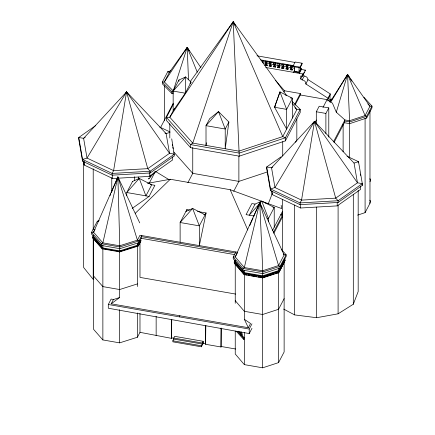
<?xml version="1.0" encoding="UTF-8"?>
<svg xmlns="http://www.w3.org/2000/svg" width="435" height="435" viewBox="0 0 435 435"><rect width="100%" height="100%" fill="white"/><g stroke="black" fill="none" stroke-linecap="round" stroke-linejoin="round"><path stroke-width="0.65" d="M327.968 101.018L327.979 98.218L330.236 93.9L308.072 79.627L305.816 83.939L327.979 98.218M329.986 102.209L330.013 95.205M330.236 93.9L330.23 94.792L327.974 99.109M206.375 142.74L206.011 145.41L206.011 125.671L209.67 118.679L218.511 111.594L228.881 122.028L225.221 148.759L225.221 129.021L218.511 111.594L206.011 125.671L225.221 129.021L228.881 122.028M262.528 62.471L262.979 60.644L262.707 62.613M266.329 65.152L267.052 61.357L266.329 65.152L267.019 65.68L265.111 65.348L265.377 64.608L266.117 64.554L265.85 65.065L265.111 65.12M269.162 66.049L269.428 65.315L269.162 66.049L271.065 66.386L270.38 65.854L271.103 62.058M270.38 65.854L271.01 62.716M274.654 66.599L275.377 62.803L274.654 66.599L275.344 67.131L273.436 66.8L273.702 66.06L274.442 66.006M278.797 67.322L279.52 63.526L278.797 67.322L279.487 67.849L277.579 67.517L277.845 66.783L278.585 66.729L278.318 67.24L277.579 67.294M281.755 68.246L282.021 67.507L281.755 68.246L283.658 68.578L282.973 68.05L283.691 64.255A0.761 0.598 27.6 0 0 283.642 64.108M282.973 68.05L283.604 64.913M287.258 68.795L287.981 65.005L287.258 68.795L287.948 69.328L286.04 68.996L286.312 68.257L287.046 68.203M291.455 69.529L292.173 65.734L291.455 69.529L292.141 70.057L290.237 69.725L290.504 68.986L291.238 68.931L290.971 69.442L290.237 69.497M186.599 210.915L186.871 209.61L189.519 210.072M197.468 211.459L206.081 212.96L199.333 245.601L199.333 225.863L192.618 208.436L185.908 211.448M139.733 222.883L117.901 176.985L102.867 242.86L101.551 243.763L101.551 245.481L119.848 248.673L138.993 242.616L141.239 238.326L141.239 236.607L235.33 253.007M243.007 270.168L233.236 258.738L233.236 257.02L235.243 256.922L244.329 267.547L262.658 270.744L278.558 265.546L284.131 254.894L259.755 202.623L244.329 267.547L243.007 268.449L243.007 270.168L262.887 273.631L280.14 267.993L286.148 256.503L286.148 254.785L281.304 249.353M366.672 118.032L366.672 116.292L365.09 115.569L349.484 120.745L344.922 119.951L336.298 112.219L347.57 74.477L369.973 106.232L371.99 106.118L371.99 107.858L366.672 118.032L349.718 123.654L344.379 122.724L334.091 142.397M173.304 93.791L171.977 93.558L171.977 91.823L173.233 90.91L187.208 47.388L200.899 67.659M286.496 95.347L233.225 21.75L192.754 143.099L190.573 144.61L190.573 147.672L239.266 156.16L285.36 140.88L300.221 112.464L300.221 109.397L292.086 101.35M283.647 309.084L294.647 314.907L316.626 317.719L338.093 313.814L353.307 304.234L358.179 291.548L358.179 190.438M272.272 193.602L268.335 203.678L265.693 203.216M109.99 195.728L110.778 193.852M111.306 192.602L117.901 176.985L118.815 179.508M249.75 225.58L252.996 218.136M253.534 216.896L259.755 202.623L261.413 207.087M138.993 242.616L138.993 240.898L137.422 240.163L117.901 176.985L93.547 232.219L91.535 232.323L91.535 234.041L101.551 245.481M280.14 267.993L280.14 266.274L278.558 265.546L259.755 202.623L235.243 256.922L237.369 252.865M170.939 70.829L167.752 71.683L162.32 82.074L162.32 83.808L171.977 93.558M189.23 50.841L187.208 47.388L169.307 72.46L164.354 81.938L162.32 82.074L171.977 91.823L173.304 92.051M99.234 220.643L97.342 221.219L91.535 232.323L101.551 243.763L119.848 246.955L138.993 240.898L141.783 235.569M95.037 229.37L93.547 232.219L102.867 242.86L119.641 245.786L137.422 240.163L139.983 235.253L237.668 252.284M93.405 235.563L92.476 237.76L102.165 248.825L119.75 251.892L138.259 246.036L140.945 240.908L140.945 240.495L139.983 240.332M92.476 237.76L93.405 235.977M178.959 79.996L173.157 91.084L173.157 110.822L185.272 93.199L191.068 82.106L185.642 76.995L178.959 79.996L178.959 81.312M160.531 127.564L173.277 103.193M173.266 104.367L166.447 117.412L166.447 120.479L190.573 147.672M174.381 108.489L169.808 117.238L166.447 117.412L190.573 144.61L239.266 153.098L285.36 137.813L300.221 109.397L296.833 109.625L294.908 107.722M153.115 173.891L155.409 171.39L149.368 182.939L147.46 183.309M132.202 208.398L149.102 196.419L154.898 185.326L150.396 184.543M140.945 240.495L138.259 245.628L119.75 251.484L102.165 248.418L92.476 237.352L93.547 237.298L102.867 247.934L119.641 250.859L137.422 245.237L139.7 240.876M137.705 245.101L138.847 242.92M251.974 328.311L249.228 333.563L108.293 308.219L108.293 304.489L111.132 299.062L113.453 299.465L111.186 303.809L248.358 327.718L250.56 323.51L244.329 319.295L244.329 274.469L246.95 274.925M187.882 182.662L192.754 173.347L192.754 147.525M186.871 209.61L180.123 222.513L180.123 242.251M265.85 65.065L265.345 61.618L265.611 61.101M265.111 65.348L265.377 64.608M267.019 65.451L267.286 64.94L266.601 64.641M267.019 65.68L267.286 64.94M271.065 66.158L271.331 65.647L270.646 65.342M271.065 66.386L271.331 65.647M273.436 66.571L274.175 66.517L273.669 63.064L273.936 62.553M273.436 66.8L273.702 66.06M275.344 66.903L275.611 66.392L274.925 66.087M275.344 67.131L275.611 66.392M278.318 67.24L277.813 63.787L278.079 63.276M277.579 67.517L277.845 66.783M93.547 238.375L93.547 329.295L102.867 339.936L119.641 342.862L137.422 337.239L139.983 332.329L139.983 313.434M279.487 67.626L279.754 67.115L279.069 66.811M279.487 67.849L279.754 67.115M206.081 212.96L199.333 225.863L180.123 222.513L192.618 208.436L205.119 214.798L203.792 214.564M283.658 68.355L283.924 67.844L283.239 67.539M283.658 68.578L283.924 67.844M286.04 68.768L286.779 68.714L286.274 65.261L286.545 64.75M286.04 68.996L286.312 68.257M287.948 69.1L288.215 68.589L287.53 68.284M287.948 69.328L288.215 68.589M290.971 69.442L290.471 65.995L290.738 65.484M290.237 69.725L290.504 68.986M293.103 65.913L295.142 62.015L302.086 63.222L302.086 63.95L300.047 67.855L293.103 66.642L293.103 65.913L300.047 67.126L302.086 63.222M293.103 66.642L293.288 65.571L260.657 59.883M292.141 69.828L292.407 69.317L291.722 69.018M292.141 70.057L292.407 69.317M274.86 106.678L275.469 105.509M293.75 72.373L294.62 69.888M171.749 319.573L171.499 338.354L139.983 332.329M283.897 91.981L284.523 90.784L275.687 80.589M233.704 191.286L238.88 181.39L238.88 156.247M298.845 67.642L299.03 67.3L299.03 72.101L294.484 71.307L294.484 66.506M299.03 72.101L300.705 68.893L300.705 66.49M301.368 68.632L301.368 69.448L299.329 73.346L299.329 72.531L301.368 68.632L300.128 68.415M306.175 84.004L305.816 83.939A3.529 2.757 27.6 0 0 302.162 79.92L300.699 78.969L300.699 76.005L302.162 76.261L302.162 75.135L302.744 74.021M300.699 78.969L302.738 75.065L304.201 76.022A3.529 2.757 27.6 0 1 307.855 80.04M302.162 76.261L304.201 72.357M302.162 75.135L303.521 74.081L305.56 70.176L301.368 69.448M302.162 79.92L304.201 76.022M179.302 316.87L179.867 315.777M294.685 104.373L300.346 93.541L284.523 90.784M295.001 105.199L300.346 94.971L300.346 93.541M173.761 338.06L174.663 336.331L203.178 341.301L203.178 343.346L201.372 346.804L172.858 341.834L172.858 340.812L173.761 339.082L173.761 338.06L202.275 343.03L203.178 341.301M268.428 221.823L268.428 218.533L261.745 201.1L255.057 204.102L249.26 215.194L261.745 201.1L274.229 207.446L274.229 227.184M235.873 251.968L233.236 257.02L243.007 268.449L262.887 271.913L280.14 266.274L286.148 254.785L284.131 254.894L283.234 253.882M295.577 142.272L296.833 139.874L296.833 118.809M235.02 260.429L234.171 262.446L243.622 273.501L262.783 276.839L279.401 271.402L285.208 260.304L284.316 258.912M234.454 261.903L235.02 260.826M316.305 123.834L316.305 111.757L319.198 106.222L328.784 107.891L328.784 137.101M315.141 122.425L316.397 120.027M322.987 107.429L327.066 99.631L332.471 103.177L336.298 112.219M201.372 346.804L201.372 345.781L203.178 342.323M330.252 101.768L347.57 74.477L349.724 77.86M325.891 133.556L325.891 113.426L328.784 107.891M221.284 328.229L221.029 346.989L205.576 344.292L205.826 325.538M272.397 230.686L282.489 211.394M281.32 215.341L282.489 213.112M273.251 232.801L282.532 215.053L280.738 214.738M273.871 233.339L282.532 216.771M333.466 141.853L344.922 119.951M279.487 270.69L281.037 267.732M249.228 333.563L249.228 329.056L251.974 323.809M284.131 298.644L278.558 309.296L262.658 314.494L244.329 311.297L235.243 300.672M235.243 331.046L235.243 353.998L244.329 364.622L262.658 367.82L278.558 362.621L284.131 351.969L284.131 261.816L284.533 261.794L278.873 272.614L262.707 277.9L244.068 274.648L234.84 263.866L234.84 262.898M357.597 215.129L365.09 212.644L369.973 203.308L369.973 110.669M330.687 102.181L347.57 74.477L365.09 115.569L369.973 106.232L367.82 103.856M197.289 72.253L187.208 47.388L164.354 81.938L173.233 90.91M235.357 25.219L233.225 21.75L169.808 117.238L192.754 143.099L238.88 151.141L282.723 136.606L285.36 137.813L285.36 140.88M125.438 93.53L126.569 91.872L166.116 133.583L169.53 153.31L147.775 168.655L113.6 170.623L87.022 158.068L82.558 159.449L82.558 161.184L112.138 175.164L150.167 172.972L174.375 155.893L171.733 138.852M312.993 123.578L314.505 121.36L354.052 163.071L357.467 182.803L335.711 198.148L301.537 200.116L274.958 187.556L270.494 188.937L270.494 190.677L300.074 204.651L338.104 202.46L362.312 185.386L362.312 183.646L358.516 161.689L347.048 156.268M189.937 83.759L191.068 82.106M190.329 81.475L233.225 21.75L282.723 136.606L296.833 109.625L292.059 103.035M148.732 178.91L149.618 177.91M150.51 176.909L155.409 171.39M148.536 178.888L149.45 177.888M135.296 213.27L170.275 179.258L230.18 189.703L281.684 208.566L281.146 205.287M304.652 70.883L305.56 70.176M111.186 303.809L119.641 297.513L119.641 251.941M95.733 125.519L78.762 137.493L78.762 139.227L82.558 161.184M85.265 137.172L83.612 138.335L78.762 137.493L82.558 159.449L112.138 173.424L150.167 171.232L174.375 154.159L169.53 153.31L126.569 91.872L83.612 138.335L87.022 158.068L126.569 91.872L127.123 93.112M83.531 161.119L84.216 165.055L112.681 178.508L149.281 176.398L172.581 159.966L172.581 156.834M281.102 156.823L266.698 166.98L266.698 168.72L270.494 190.677M272.647 167.051L271.549 167.823L266.698 166.98L270.494 188.937L300.074 202.917L338.104 200.725L362.312 183.646L357.467 182.803L314.505 121.36L271.549 167.823L274.958 187.556L314.505 121.36L315.06 122.599M271.467 190.606L272.152 194.548L300.618 208.001L337.217 205.891L360.517 189.453L360.517 186.321M102.867 247.934L102.165 248.825M275.382 273.506L278.873 272.614L278.873 271.163L279.401 271.402L279.401 271.005L278.558 270.619L262.658 275.817L244.329 272.62L243.622 273.501M244.329 274.469L244.068 274.648L244.068 273.196M329.877 99.697L332.356 98.788M267.248 171.983L238.88 181.39L192.754 173.347L173.853 152.049M113.399 299.574L119.641 297.513M271.69 273.512L277.459 271.625M262.658 367.82L262.658 277.666L274.11 273.919M121.544 250.663L119.641 251.267L119.641 248.173M127.895 248.657L129.799 248.053M137.422 283.914L119.641 289.536L102.867 286.611L93.547 275.975M169.944 132.398L166.116 133.583L164.908 133.012M354.052 163.071L358.516 161.689L358.516 162.848M369.973 179.557L370.528 179.389L370.528 181.156L369.973 181.324M242.034 336.521L242.822 336.293L244.329 337.962L243.546 338.185L242.034 336.521A8.308 3.001 74.1 0 0 240.626 332.128M236.276 331.258L243.546 339.305L244.329 339.082M148.275 183.206L170.275 179.258M265.828 61.226L265.736 61.237A0.761 0.598 27.6 0 0 265.345 61.618M278.297 63.401L278.204 63.412A0.761 0.598 27.6 0 0 277.813 63.787M290.95 65.609L290.863 65.62A0.761 0.598 27.6 0 0 290.471 65.995M269.162 65.826L269.901 65.772L269.395 62.319A0.761 0.598 27.6 0 1 269.646 61.998M281.755 68.023L282.489 67.969L281.989 64.516A0.761 0.598 27.6 0 1 282.38 64.141M234.84 263.866L235.243 263.844L238.271 267.384M256.971 55.816L294.925 62.428M261.913 60.829L293.288 66.299M262.392 62.651L269.738 63.934M271.07 64.168L294.451 68.241M293.75 71.557L299.329 72.531M265.693 67.485L303.521 74.081M300.346 94.971L327.066 99.631M290.536 97.946L292.445 98.277L292.445 118.015M316.305 111.757L325.891 113.426M255.057 204.102L251.881 203.547L246.079 214.64L253.888 215.999M272.908 207.212L274.229 207.446L268.428 218.533L267.106 218.305M149.102 196.419L126.748 192.526L126.748 195.815M141.239 238.326L234.661 254.611M248.26 275.154L249.565 275.382M250.875 275.611L256.77 276.638M258.08 276.867L259.385 277.095M260.695 277.323L262.006 277.552M235.661 294.076L139.983 277.399L139.983 242.099M108.293 304.489L249.228 329.056M171.749 337.87L173.5 338.174M203.178 343.346L205.826 343.808M221.284 346.505L235.705 349.017M173.761 339.082L202.275 344.052L202.275 343.03M172.858 340.812L201.372 345.781M329.79 100.153L330.85 100.621M137.422 245.237L138.259 245.628L138.259 246.036M159.716 127.063L169.976 131.914M97.342 221.219L98.386 221.714M282.951 64.211L283.033 64.255A0.761 0.598 27.6 0 1 283.424 64.766M270.358 62.02L270.44 62.058A0.761 0.598 27.6 0 1 270.831 62.569M167.752 71.683L169.307 72.46M155.98 171.738L169.112 179.709M285.382 94.716L286.339 95.667M363.954 97.261L371.99 106.118L366.672 116.292L349.718 121.92L344.379 120.99L344.379 122.724M369.886 178.687L370.528 179.389M369.755 200.182L370.647 201.166L370.647 202.492M369.538 202.83L369.973 203.308M238.206 331.198L241.224 334.531M237.423 331.426L241.3 335.706L241.164 335.151A6.873 2.485 74.1 0 0 239.788 331.715M100.202 245.307L93.547 237.706L93.547 235.955M101.089 246.319L102.421 247.836M244.329 272.62L235.243 261.995L234.171 262.049L243.622 273.104L262.783 276.442L279.401 271.005L285.208 259.907L284.131 259.967L278.558 270.619L278.558 267.933M239.136 268.4L240.87 270.423M241.735 271.435L243.464 273.457M350.441 78.991L351.877 81.247M244.329 319.295L248.358 327.718M230.18 189.703L247.776 229.99M262.658 277.666L262.658 273.131M119.641 250.859L119.75 251.892M360.359 174.071L360.588 175.403M362.083 184.054L362.312 185.386M172.423 144.583L172.651 145.915M172.88 147.242L173.108 148.574M265.867 62.83L266.035 63.978M233.225 21.75L239.266 156.16M259.755 202.623L262.887 273.631M347.57 74.477L349.718 123.654M187.208 47.388L188.491 79.578M117.901 176.985L119.848 248.673M365.09 117.983L365.09 212.644M353.307 194.304L353.307 304.234M349.484 123.159L349.484 157.644M343.123 124.078L343.123 151.799M338.104 202.46L338.104 200.725L335.711 198.148L314.505 121.36L301.537 200.116L300.074 202.917L300.074 204.651M338.093 205.238L338.093 313.814M337.217 202.759L337.217 205.891M316.626 207.109L316.626 317.719M300.618 204.238L300.618 208.001M300.047 67.126L300.047 67.855M294.647 204.972L294.647 314.907M282.723 141.707L282.723 155.98M282.489 199.208L282.489 250.984M278.558 272.468L278.558 362.621M272.152 191.416L272.152 194.548M244.329 270.608L244.329 273.028L242.485 270.467M244.329 332.628L244.329 364.622M243.546 338.185L243.546 339.305M235.243 260.652L235.243 262.392M235.243 263.844L235.243 303.293M221.029 328.039L221.029 346.989M205.576 325.342L205.576 344.292M171.499 319.377L171.499 338.354M169.808 123.703L169.808 137.971M164.354 85.706L164.354 120.865M156.149 316.327L156.149 335.679M150.695 174.957L150.695 177.665M150.167 172.972L150.167 171.232L147.775 168.655L126.569 91.872L113.6 170.623L112.138 173.424L112.138 175.164M149.281 172.641L149.281 176.398M138.455 177.023L138.455 179.051M137.422 243.225L137.422 245.644M137.422 246.319L137.422 286.529M137.422 312.939L137.422 337.239M134.361 176.768L134.361 180.721M119.641 309.698L119.641 342.862M112.681 175.376L112.681 178.508M111.773 177.649L111.773 191.9M102.867 245.253L102.867 339.936M93.215 168.775L93.215 229.843M93.215 235.275L93.215 236.629M93.215 237.988L93.215 279.384L83.656 267.514L83.656 160.972M84.216 161.298L84.216 165.055M241.409 331.905A8.308 3.001 74.1 0 1 242.822 336.293M279.118 63.755A0.761 0.598 27.6 0 1 279.254 64.037M291.771 65.957A0.761 0.598 27.6 0 1 291.907 66.245M286.274 65.261A0.761 0.598 27.6 0 1 286.409 65.027M287.323 65A0.761 0.598 27.6 0 1 287.714 65.516M273.669 63.064A0.761 0.598 27.6 0 1 273.805 62.825M274.86 62.906A0.761 0.598 27.6 0 1 275.11 63.314M266.65 61.58A0.761 0.598 27.6 0 1 266.785 61.868M262.316 60.644A0.761 0.598 27.6 0 1 262.713 61.156M185.642 76.995L185.272 93.199L173.157 91.084L185.642 76.995M279.961 91.937L274.556 107.26L286.643 129.108L286.643 109.37L279.961 91.937L292.445 98.277L286.643 109.37L274.534 107.26L279.961 91.937M132.55 181.433L126.748 192.526L139.233 178.432L151.717 184.777L145.921 195.864L139.233 178.432L132.55 181.433"/></g></svg>
